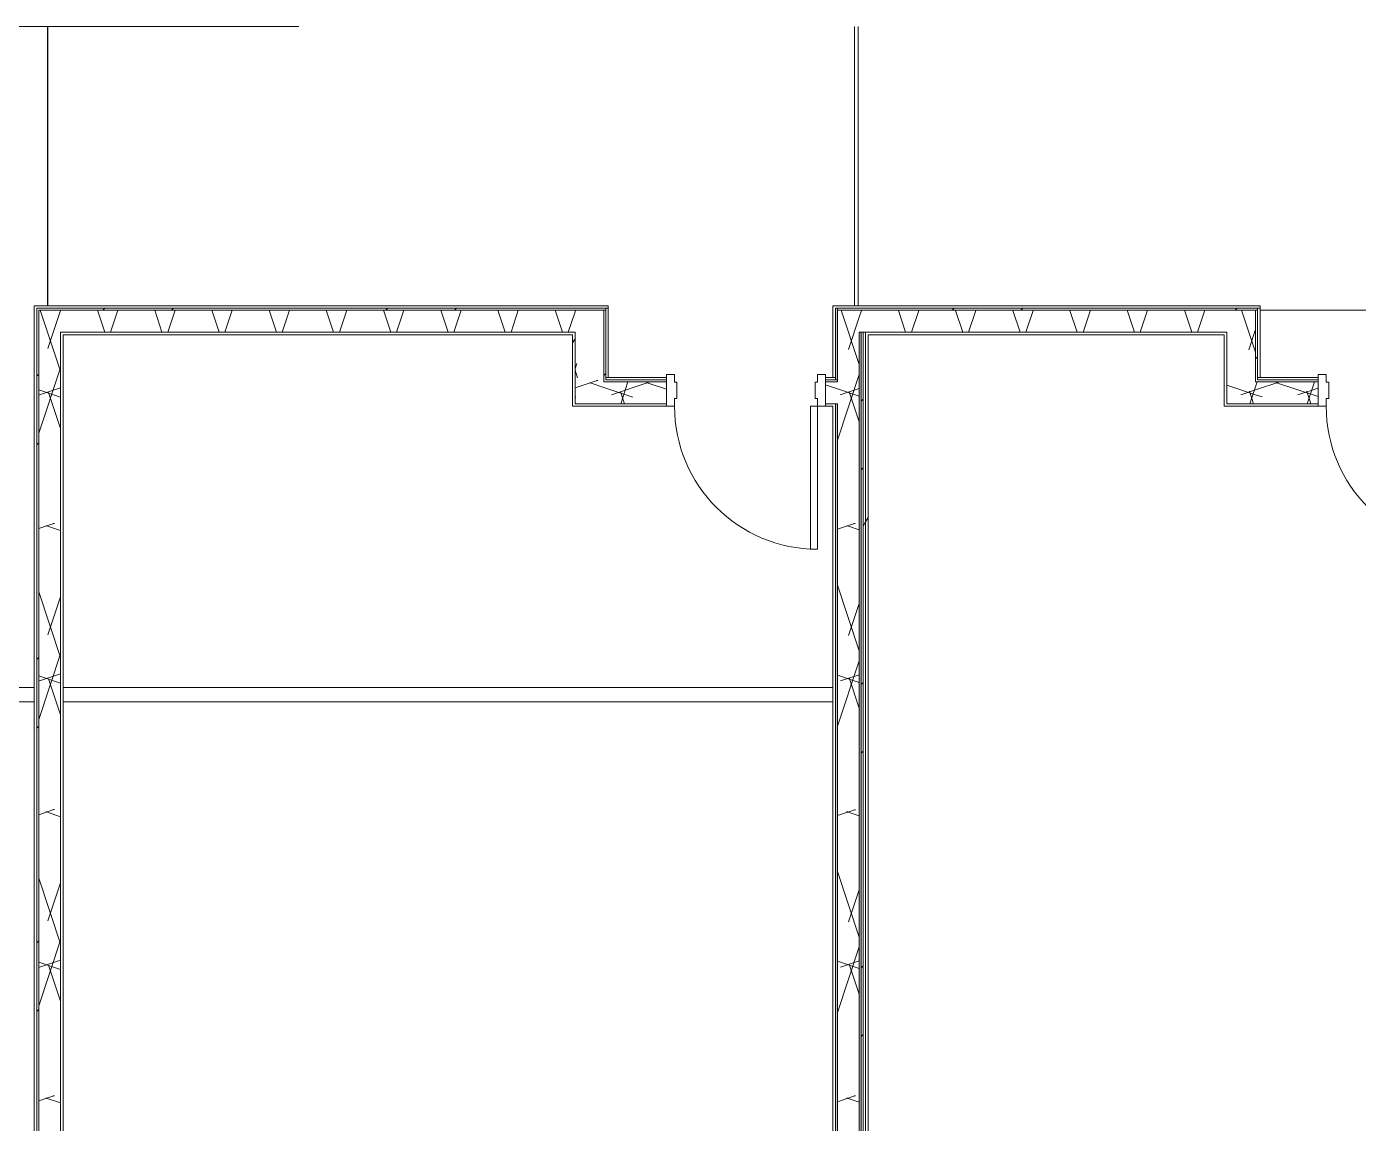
# Model space of a CAD drawing. Header units: metres. Extents: x -104 to 1975, y 9767 to 12269.
# Drawn here: x 473.8 to 809.1, y 11442.2 to 11718.1 of the extents above; entities that cross this region are included whole.
import ezdxf

# ---------------------------------------------------------------- set-up
doc = ezdxf.new("R2010")
doc.units = ezdxf.units.M
for name, color, linetype, lineweight in [('A-AREA-2', 32, 'Continuous', 25), ('A-DOOR', 31, 'Continuous', 9), ('A-DOOR-FRAM', 31, 'Continuous', 9), ('A-FLOR-1', 7, 'Continuous', 9), ('A-WALL', 113, 'Continuous', 9), ('A-WALL-PATT-1', 8, 'Continuous', 9), ('A-WALL-PATT-2', 253, 'Continuous', 9), ('A-WALL-PATT-3', 7, 'Continuous', 9), ('A-WALL-PATT-5', 111, 'Continuous', 9), ('I-WALL', 2, 'Continuous', 9), ('I-WALL-1', 1, 'Continuous', 5)]:
    doc.layers.add(name, color=color, linetype=linetype, lineweight=lineweight)
pattern_1 = [(0, (3885.564, 0), (115.2, 28.8), [4.752, -81.648, 4.752, -81.648, -460.8]), (0, (3885.564, 0), (115.2, 28.8), [-172.8, 4.752, -168.048, 4.752, -81.648, -201.6]), (0, (3885.564, 0), (115.2, 28.8), [-432, 4.752, -52.848, 4.752, -139.248]), (120, (3928.764, 14.4), (-82.54153, 85.366127), [4.752, -81.648, 4.752, -81.648, -460.8]), (120, (3928.764, 14.4), (-82.54153, 85.366127), [-172.8, 4.752, -168.048, 4.752, -81.648, -201.6]), (120, (3928.764, 14.4), (-82.54153, 85.366127), [-432, 4.752, -52.848, 4.752, -139.248]), (240, (3943.164, 72), (-32.65847, -114.166127), [4.752, -81.648, 4.752, -81.648, -460.8]), (240, (3943.164, 72), (-32.65847, -114.166127), [-172.8, 4.752, -168.048, 4.752, -81.648, -201.6]), (240, (3943.164, 72), (-32.65847, -114.166127), [-432, 4.752, -52.848, 4.752, -139.248])]
pattern_2 = [(45, (3885.564, 0), (-35.63818, 35.63818), []), (45, (3885.564, 54), (-35.63818, 35.63818), [])]
pattern_3 = [(161.57, (3887.364, 1.8), (-14.4010124, -0.0012439), [0, -102.456, 11.376, 0]), (18.43, (3883.764, 1.8), (-14.4010124, 0.0012439), [0, -102.456, 11.376, 0]), (108.43, (3887.364, 1.8), (7.1973965, -36.003153), [34.146, -79.686]), (71.57, (3883.764, 1.8), (7.1973965, 36.003153), [34.146, -79.686])]

# ---------------------------------------------------------------- blocks, each defined once
blk = doc.blocks.new('HOLLOW METAL - UNIT DOOR-2191977-KEY PLAN - 2ND FLOOR')
at = {"layer": 'A-DOOR'}
for p, q in [((16.25, -3.875), (18, -3.875)), ((16.25, -39.875), (16.25, -3.875)), ((18, -3.875), (18, -39.875)), ((18, -39.875), (16.25, -39.875))]:
    blk.add_line(p, q, dxfattribs=at)
blk.add_arc((18, -3.875), 36, 180, 270, dxfattribs=at)
at = {"layer": 'A-DOOR-FRAM'}
for p, q in [((-20, 4.125), (-18, 4.125)), ((-20, -3.875), (-20, 4.125)), ((-18, 4.125), (-18, 2.1875)), ((18, 4.125), (20, 4.125)), ((18, 2.1875), (18, 4.125)), ((20, 4.125), (20, -3.875)), ((-18, 2.1875), (-17.375, 2.1875)), ((-17.375, 2.1875), (-17.375, -1.9375)), ((17.375, 2.1875), (18, 2.1875)), ((17.375, -1.9375), (17.375, 2.1875)), ((-18, -1.9375), (-18, -3.875)), ((-17.375, -1.9375), (-18, -1.9375)), ((18, -1.9375), (17.375, -1.9375)), ((18, -3.875), (18, -1.9375)), ((-18, -3.875), (-20, -3.875)), ((20, -3.875), (18, -3.875))]:
    blk.add_line(p, q, dxfattribs=at)

msp = doc.modelspace()

# ---------------------------------------------------------------- hatches: boundary and pattern name
at = {"layer": 'A-WALL-PATT-1'}
h = msp.add_hatch(dxfattribs=at)
h.set_pattern_fill('FP_23', color=256, style=0, pattern_type=2)
h.set_pattern_definition(pattern_2)
h.paths.add_polyline_path([(683.93, 11255.64), (684.43, 11255.64), (684.43, 11641.24), (683.93, 11641.24), (683.93, 11293.24)], flags=0)
at = {"layer": 'A-WALL-PATT-2'}
h = msp.add_hatch(dxfattribs=at)
h.set_pattern_fill('FP_5', color=256, style=0, pattern_type=2)
h.set_pattern_definition(pattern_3)
h.paths.add_polyline_path([(683.43, 11255.64), (683.43, 11646.74), (677.93, 11646.74), (677.93, 11255.64)], flags=0)
at = {"layer": 'A-WALL-PATT-3'}
h = msp.add_hatch(dxfattribs=at)
h.set_pattern_fill('FP_1', color=256, style=0, pattern_type=2)
h.set_pattern_definition(pattern_1)
h.paths.add_polyline_path([(685.05, 11255.64), (685.05, 11641.24), (684.43, 11641.24), (684.43, 11255.64)], flags=0)
h = msp.add_hatch(dxfattribs=at)
h.set_pattern_fill('FP_1', color=256, style=0, pattern_type=2)
h.set_pattern_definition(pattern_1)
h.paths.add_polyline_path([(685.68, 11255.64), (685.68, 11641.24), (685.05, 11641.24), (685.05, 11255.64)], flags=0)
at = {"layer": 'A-WALL-PATT-5'}
h = msp.add_hatch(dxfattribs=at)
h.set_pattern_fill('FP_23', color=256, style=0, pattern_type=2)
h.set_pattern_definition(pattern_2)
h.paths.add_polyline_path([(476.39, 11255.64), (476.89, 11255.64), (476.89, 11647.24), (476.39, 11647.24), (476.39, 11255.64)], flags=0)
h = msp.add_hatch(dxfattribs=at)
h.set_pattern_fill('FP_23', color=256, style=0, pattern_type=2)
h.set_pattern_definition(pattern_2)
h.paths.add_polyline_path([(556.33, 11646.74), (619.64, 11646.74), (619.62, 11647.24), (476.89, 11647.24), (476.89, 11646.74), (520.75, 11646.74)], flags=0)
h = msp.add_hatch(dxfattribs=at)
h.set_pattern_fill('FP_5', color=256, style=0, pattern_type=2)
h.set_pattern_definition(pattern_3)
h.paths.add_polyline_path([(477, 11255.36), (482.39, 11255.53), (482.39, 11646.74), (476.89, 11646.74), (476.89, 11255.36)], flags=0)
h = msp.add_hatch(dxfattribs=at)
h.set_pattern_fill('FP_5', color=256, style=0, pattern_type=2)
h.set_pattern_definition(pattern_3)
h.paths.add_polyline_path([(590.1, 11641.24), (611.89, 11641.24), (611.89, 11646.74), (482.39, 11646.74), (482.39, 11641.24), (556.33, 11641.24)], flags=0)
h = msp.add_hatch(dxfattribs=at)
h.set_pattern_fill('FP_5', color=256, style=0, pattern_type=2)
h.set_pattern_definition(pattern_3)
h.paths.add_polyline_path([(611.89, 11623.24), (619.14, 11623.24), (619.14, 11646.74), (611.89, 11646.74), (611.89, 11628.83)], flags=0)
h = msp.add_hatch(dxfattribs=at)
h.set_pattern_fill('FP_23', color=256, style=0, pattern_type=2)
h.set_pattern_definition(pattern_2)
h.paths.add_polyline_path([(619.14, 11628.74), (619.64, 11628.83), (619.64, 11646.74), (619.14, 11646.74), (619.14, 11628.83)], flags=0)
h = msp.add_hatch(dxfattribs=at)
h.set_pattern_fill('FP_23', color=256, style=0, pattern_type=2)
h.set_pattern_definition(pattern_2)
h.paths.add_polyline_path([(758.97, 11646.74), (783.7, 11646.74), (783.68, 11647.24), (677.93, 11647.24), (677.93, 11646.74), (691.42, 11646.74)], flags=0)
h = msp.add_hatch(dxfattribs=at)
h.set_pattern_fill('FP_5', color=256, style=0, pattern_type=2)
h.set_pattern_definition(pattern_3)
h.paths.add_polyline_path([(758.97, 11641.24), (775.95, 11641.24), (775.95, 11646.74), (683.43, 11646.73), (683.43, 11641.24), (691.42, 11641.24)], flags=0)
h = msp.add_hatch(dxfattribs=at)
h.set_pattern_fill('FP_5', color=256, style=0, pattern_type=2)
h.set_pattern_definition(pattern_3)
h.paths.add_polyline_path([(775.95, 11623.24), (783.2, 11623.24), (783.2, 11646.74), (775.95, 11646.74), (775.95, 11628.83)], flags=0)
h = msp.add_hatch(dxfattribs=at)
h.set_pattern_fill('FP_23', color=256, style=0, pattern_type=2)
h.set_pattern_definition(pattern_2)
h.paths.add_polyline_path([(783.2, 11628.74), (783.7, 11628.83), (783.7, 11646.74), (783.2, 11646.74), (783.2, 11628.83)], flags=0)
h = msp.add_hatch(dxfattribs=at)
h.set_pattern_fill('FP_1', color=256, style=0, pattern_type=2)
h.set_pattern_definition(pattern_1)
h.paths.add_polyline_path([(611.27, 11622.61), (611.89, 11622.61), (611.89, 11641.24), (611.27, 11641.24), (611.27, 11623.24)], flags=0)
h = msp.add_hatch(dxfattribs=at)
h.set_pattern_fill('FP_5', color=256, style=0, pattern_type=2)
h.set_pattern_definition(pattern_3)
h.paths.add_polyline_path([(634.93, 11623.24), (634.93, 11628.74), (619.14, 11628.74), (619.14, 11623.24), (623.88, 11623.24)], flags=0)
h.paths.add_polyline_path([(677.43, 11623.24), (677.93, 11623.24), (677.93, 11628.74), (674.93, 11628.68), (674.93, 11623.24), (676.8, 11623.24)], flags=0)
h = msp.add_hatch(dxfattribs=at)
h.set_pattern_fill('FP_23', color=256, style=0, pattern_type=2)
h.set_pattern_definition(pattern_2)
h.paths.add_polyline_path([(620.27, 11628.74), (634.93, 11628.74), (634.93, 11629.24), (619.64, 11629.12), (619.64, 11628.74)], flags=0)
h.paths.add_polyline_path([(677.93, 11628.74), (677.93, 11629.24), (674.93, 11629.24), (674.93, 11628.74), (677.43, 11628.74)], flags=0)
h = msp.add_hatch(dxfattribs=at)
h.set_pattern_fill('FP_5', color=256, style=0, pattern_type=2)
h.set_pattern_definition(pattern_3)
h.paths.add_polyline_path([(783.2, 11623.24), (798.99, 11623.24), (798.99, 11628.74), (783.2, 11628.74)], flags=0)
h.paths.add_polyline_path([(838.99, 11623.24), (841.99, 11623.24), (841.99, 11628.74), (838.99, 11628.68), (838.99, 11624.55)], flags=0)
at = {"layer": 'I-WALL-1'}
h = msp.add_hatch(color=256, dxfattribs=at)
h.paths.add_polyline_path([(677.43, 11255.64), (677.93, 11255.64), (677.93, 11623.24), (677.43, 11623.24), (677.43, 11278.58)], flags=0)
h.paths.add_polyline_path([(677.93, 11629.24), (677.93, 11647.24), (677.43, 11647.24), (677.43, 11629.24)], flags=0)
msp.add_hatch(color=256, dxfattribs=at).paths.add_polyline_path([(683.93, 11255.64), (683.93, 11641.24), (683.43, 11641.24), (683.43, 11255.64)], flags=0)

# ---------------------------------------------------------------- linework, layer by layer
at = {"layer": 'A-AREA-2'}
msp.add_line((479.14, 11647.86), (479.14, 11718.11), dxfattribs=at)
at = {"layer": 'A-FLOR-1'}
for p, q in [((682.24, 11647.86), (682.24, 11718.11)), ((683.19, 11718.11), (683.19, 11647.86)), ((840.24, 11646.74), (784.33, 11646.74)), ((784.33, 11646.74), (840.24, 11646.74)), ((408.24, 11551.81), (475.77, 11551.81)), ((483.02, 11551.81), (676.8, 11551.81)), ((475.77, 11548.19), (399.87, 11548.19)), ((676.8, 11548.19), (483.02, 11548.19))]:
    msp.add_line(p, q, dxfattribs=at)
at = {"layer": 'A-WALL'}
for p, q in [((476.39, 11647.24), (476.39, 11255.36)), ((620.27, 11647.24), (476.39, 11647.24)), ((476.89, 11646.74), (476.89, 11255.36)), ((619.64, 11646.74), (476.89, 11646.74)), ((619.14, 11646.74), (619.14, 11628.74)), ((619.64, 11647.24), (619.64, 11629.24)), ((677.43, 11629.24), (677.43, 11647.24)), ((784.33, 11647.24), (677.43, 11647.24)), ((677.93, 11629.24), (677.93, 11647.24)), ((783.7, 11646.74), (677.93, 11646.74)), ((783.2, 11646.74), (783.2, 11628.74)), ((783.7, 11647.24), (783.7, 11629.24)), ((482.39, 11641.24), (482.39, 11255.36)), ((611.89, 11641.24), (482.39, 11641.24)), ((611.89, 11641.24), (611.89, 11623.24)), ((683.43, 11255.64), (683.43, 11641.24)), ((775.95, 11641.24), (683.43, 11641.24)), ((683.93, 11255.64), (683.93, 11641.24)), ((684.43, 11255.64), (684.43, 11641.24)), ((685.05, 11255.64), (685.05, 11641.24)), ((775.95, 11641.24), (775.95, 11623.24)), ((620.27, 11629.86), (619.64, 11629.86)), ((677.43, 11629.86), (676.8, 11629.86)), ((784.33, 11629.86), (783.7, 11629.86)), ((634.93, 11628.74), (619.14, 11628.74)), ((634.93, 11629.24), (619.64, 11629.24)), ((677.93, 11629.24), (674.93, 11629.24)), ((677.93, 11628.74), (674.93, 11628.74)), ((677.93, 11629.24), (677.93, 11628.74)), ((798.99, 11628.74), (783.2, 11628.74)), ((798.99, 11629.24), (783.7, 11629.24)), ((634.93, 11623.24), (611.89, 11623.24)), ((677.93, 11623.24), (674.93, 11623.24)), ((677.43, 11255.64), (677.43, 11623.24)), ((677.93, 11255.64), (677.93, 11623.24)), ((798.99, 11623.24), (775.95, 11623.24))]:
    msp.add_line(p, q, dxfattribs=at)
at = {"layer": 'I-WALL'}
for p, q in [((465.16, 11718.11), (542.4, 11718.11)), ((475.77, 11647.86), (475.77, 11255.36)), ((620.27, 11647.86), (475.77, 11647.86)), ((620.27, 11629.86), (620.27, 11647.86)), ((676.8, 11647.86), (676.8, 11629.86)), ((784.33, 11647.86), (676.8, 11647.86)), ((784.33, 11629.86), (784.33, 11647.86)), ((483.02, 11255.36), (483.02, 11640.61)), ((483.02, 11640.61), (611.27, 11640.61)), ((611.27, 11640.61), (611.27, 11622.61)), ((685.68, 11255.64), (685.68, 11640.61)), ((685.68, 11640.61), (775.33, 11640.61)), ((775.33, 11640.61), (775.33, 11622.61)), ((634.93, 11629.86), (620.27, 11629.86)), ((676.8, 11629.86), (674.93, 11629.86)), ((798.99, 11629.86), (784.33, 11629.86)), ((611.27, 11622.61), (634.93, 11622.61)), ((674.93, 11622.61), (676.8, 11622.61)), ((676.8, 11622.61), (676.8, 11255.64)), ((775.33, 11622.61), (798.99, 11622.61))]:
    msp.add_line(p, q, dxfattribs=at)

# ---------------------------------------------------------------- block references
at = {"layer": 'A-DOOR'}
for p in [(654.93, 11626.49), (818.99, 11626.49)]:
    msp.add_blockref('HOLLOW METAL - UNIT DOOR-2191977-KEY PLAN - 2ND FLOOR', p, dxfattribs=at)

doc.saveas('drawing.dxf')
